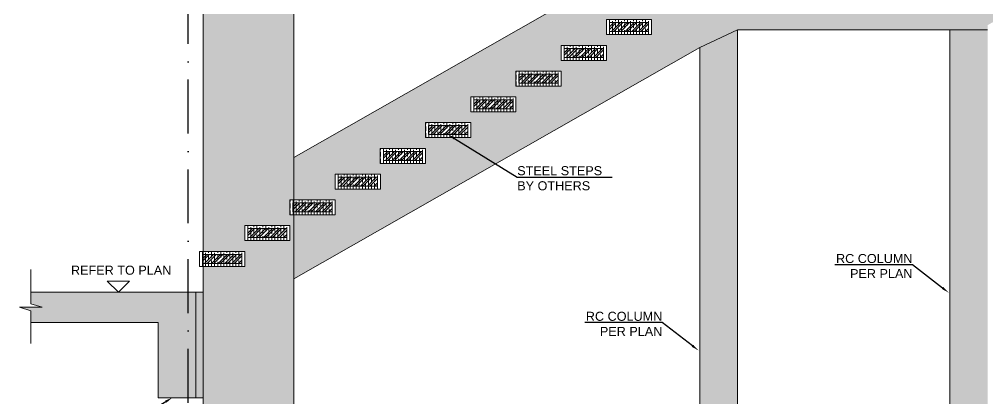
# Model space of a CAD drawing. Header units: millimetres. Extents: x -75675 to 439858, y -36597 to -1720.
# Drawn here: x 13429 to 19854, y -32084 to -29569 of the extents above; entities that cross this region are included whole.
import ezdxf
from ezdxf import colors
from ezdxf.entities.mleader import LeaderData, LeaderLine
from ezdxf.math import Vec2, Vec3

# ---------------------------------------------------------------- set-up
doc = ezdxf.new("R2010")
doc.units = ezdxf.units.MM
doc.header["$LTSCALE"] = 75
doc.linetypes.add('Dash Dot 3_16_', pattern=[7.9375, 4.7625, -1.5875, 0, -1.5875])
doc.layers.add('00_A_GRIDS.3D', color=7, linetype='Continuous')
doc.layers.add('05_DIMENSION_SETTING OUT EXTERIOR.DIM', color=7, linetype='Continuous')
for name, color, linetype, lineweight in [('A-ANNO-DIMS', 211, 'Continuous', 9), ('G-ANNO-SYMB', 111, 'Continuous', 9), ('S-HATCH', 8, 'Continuous', 9), ('S-Slab', 3, 'Continuous', 13)]:
    doc.layers.add(name, color=color, linetype=linetype, lineweight=lineweight)
doc.styles.add('GENERATED_STYLE_1', font='arial.ttf')

msp = doc.modelspace()

# ---------------------------------------------------------------- hatches: boundary and pattern name
at = {"layer": 'S-HATCH', "transparency": 33554687}
h = msp.add_hatch(color=9, dxfattribs=at)
h.dxf.hatch_style = 1
h.paths.add_polyline_path([(15249.3, -35298.7), (14649.3, -35298.7), (14649.3, -35981.5), (14935.5, -35981.5), (14959.5, -35905.8), (14959.5, -35981.5), (14959.5, -36057.2), (14983.6, -35981.5), (15249.3, -35981.5)])
h.paths.add_polyline_path([(15249.3, -30865.8), (15224, -30865.8), (15224, -30766.2), (15249.3, -30766.2), (15249.3, -26987.5), (14983.6, -26987.5), (14959.5, -27063.2), (14959.5, -26987.5), (14959.5, -26911.8), (14935.5, -26987.5), (14649.3, -26987.5), (14649.3, -31107.9), (14924.3, -31107.9), (14924.3, -31207.5), (14649.3, -31207.5), (14649.3, -35016.7), (15249.3, -35016.2), (15249.3, -34853.2), (15249.3, -34853.7)])
h.paths.add_polyline_path([(14924, -31036.6), (14924, -30937), (15224.3, -30937), (15224.3, -31036.6)], flags=16)
h.paths.add_polyline_path([(14944, -31016.6), (14944, -30957), (15204.3, -30957), (15204.3, -31016.6)], flags=0)
h.paths.add_polyline_path([(23148.9, -27449.1), (22874, -27449.1), (22874, -27349.5), (23148.9, -27349.5), (23148.9, -26987.5), (22883.2, -26987.5), (22859.1, -27063.2), (22859.1, -26987.5), (22859.1, -26911.8), (22835.1, -26987.5), (22548.9, -26987.5), (22548.9, -27691.2), (22574.3, -27691.2), (22574.3, -27790.8), (22548.9, -27790.8), (22548.9, -31765.2), (22574.6, -31765.2), (22574.6, -31864.8), (22548.9, -31864.8), (22548.9, -35178.7), (23148.9, -35178.7), (23148.9, -31539.8), (22874.3, -31539.8), (22874.3, -31440.2), (23148.9, -31440.2)])
h.paths.add_polyline_path([(22874.6, -31602.7), (22874.6, -31702.3), (22574.3, -31702.3), (22574.3, -31602.7)], flags=16)
h.paths.add_polyline_path([(22854.6, -31622.7), (22854.6, -31682.3), (22594.3, -31682.3), (22594.3, -31622.7)], flags=0)
h.paths.add_polyline_path([(22574, -27620), (22574, -27520.4), (22874.3, -27520.4), (22874.3, -27620)], flags=16)
h.paths.add_polyline_path([(22594, -27600), (22594, -27540.4), (22854.3, -27540.4), (22854.3, -27600)], flags=0)
h.paths.add_polyline_path([(23148.9, -35298.7), (22548.9, -35298.7), (22548.9, -35981.5), (22835.1, -35981.5), (22859.1, -35905.8), (22859.1, -35981.5), (22859.1, -36057.2), (22883.2, -35981.5), (23148.9, -35981.5)])
h = msp.add_hatch(color=256, dxfattribs=at)
h.dxf.hatch_style = 1
h.paths.add_polyline_path([(19604.3, -29638.5), (19854.3, -29638.5), (19854.3, -29607.2), (22548.9, -28072.7), (22548.9, -27790.8), (22274, -27790.8), (22274, -27691.2), (22548.9, -27691.2), (22548.9, -27267.2), (19850.9, -28803.5), (19604.3, -28938.5), (18194, -28938.5), (17963.9, -28938.5), (15249.3, -30484.3), (15249.3, -30766.2), (15524.3, -30766.2), (15524.3, -30865.8), (15249.3, -30865.8), (15249.3, -31289.8), (17944, -29755.4), (18194, -29638.5)])
h.paths.add_polyline_path([(17924, -29348.3), (17924, -29228.7), (19874.1, -29228.7), (19874.1, -29348.3)], flags=16)
h.paths.add_polyline_path([(17944, -29328.3), (17944, -29248.7), (19854.1, -29248.7), (19854.1, -29328.3)], flags=0)
h.paths.add_polyline_path([(17924.3, -29499.1), (17624, -29499.1), (17624, -29399.5), (17924.3, -29399.5)], flags=16)
h.paths.add_polyline_path([(17904.3, -29479.1), (17644, -29479.1), (17644, -29419.5), (17904.3, -29419.5)], flags=0)
h.paths.add_polyline_path([(17624.3, -29670), (17324, -29670), (17324, -29570.4), (17624.3, -29570.4)], flags=16)
h.paths.add_polyline_path([(17604.3, -29590.4), (17604.3, -29650), (17344, -29650), (17344, -29590.4)], flags=0)
h.paths.add_polyline_path([(17324.3, -29741.2), (17324.3, -29840.8), (17024, -29840.8), (17024, -29741.2)], flags=16)
h.paths.add_polyline_path([(17304.3, -29761.2), (17304.3, -29820.8), (17044, -29820.8), (17044, -29761.2)], flags=0)
h.paths.add_polyline_path([(19874, -29157.5), (19874, -29057.9), (20174.3, -29057.9), (20174.3, -29157.5)], flags=16)
h.paths.add_polyline_path([(19894, -29137.5), (19894, -29077.9), (20154.3, -29077.9), (20154.3, -29137.5)], flags=0)
h.paths.add_polyline_path([(17024.3, -29912), (17024.3, -30011.6), (16724, -30011.6), (16724, -29912)], flags=16)
h.paths.add_polyline_path([(17004.3, -29932), (17004.3, -29991.6), (16744, -29991.6), (16744, -29932)], flags=0)
h.paths.add_polyline_path([(20174, -28986.6), (20174, -28887), (20474.3, -28887), (20474.3, -28986.6)], flags=16)
h.paths.add_polyline_path([(20194, -28966.6), (20194, -28907), (20454.3, -28907), (20454.3, -28966.6)], flags=0)
h.paths.add_polyline_path([(16724.3, -30082.9), (16724.3, -30182.5), (16424, -30182.5), (16424, -30082.9)], flags=16)
h.paths.add_polyline_path([(16704.3, -30102.9), (16704.3, -30162.5), (16444, -30162.5), (16444, -30102.9)], flags=0)
h.paths.add_polyline_path([(20474, -28815.8), (20474, -28716.2), (20774.3, -28716.2), (20774.3, -28815.8)], flags=16)
h.paths.add_polyline_path([(20494, -28795.8), (20494, -28736.2), (20754.3, -28736.2), (20754.3, -28795.8)], flags=0)
h.paths.add_polyline_path([(16424.6, -30253.7), (16424.6, -30353.3), (16124.3, -30353.3), (16124.3, -30253.7)], flags=16)
h.paths.add_polyline_path([(16404.6, -30273.7), (16404.6, -30333.3), (16144.3, -30333.3), (16144.3, -30273.7)], flags=0)
h.paths.add_polyline_path([(20774, -28645), (20774, -28545.4), (21074.3, -28545.4), (21074.3, -28645)], flags=16)
h.paths.add_polyline_path([(20794, -28625), (20794, -28565.4), (21054.3, -28565.4), (21054.3, -28625)], flags=0)
h.paths.add_polyline_path([(16124.3, -30424.5), (16124.3, -30524.1), (15824, -30524.1), (15824, -30424.5)], flags=16)
h.paths.add_polyline_path([(16104.3, -30444.5), (16104.3, -30504.1), (15844, -30504.1), (15844, -30444.5)], flags=0)
h.paths.add_polyline_path([(21074, -28474.1), (21074, -28374.5), (21374.3, -28374.5), (21374.3, -28474.1)], flags=16)
h.paths.add_polyline_path([(21094, -28454.1), (21094, -28394.5), (21354.3, -28394.5), (21354.3, -28454.1)], flags=0)
h.paths.add_polyline_path([(15824.3, -30595.4), (15824.3, -30695), (15524, -30695), (15524, -30595.4)], flags=16)
h.paths.add_polyline_path([(15804.3, -30615.4), (15804.3, -30675), (15544, -30675), (15544, -30615.4)], flags=0)
h.paths.add_polyline_path([(21374, -28303.3), (21374, -28203.7), (21674.3, -28203.7), (21674.3, -28303.3)], flags=16)
h.paths.add_polyline_path([(21394, -28283.3), (21394, -28223.7), (21654.3, -28223.7), (21654.3, -28283.3)], flags=0)
h.paths.add_polyline_path([(21674, -28132.5), (21674, -28032.9), (21974.3, -28032.9), (21974.3, -28132.5)], flags=16)
h.paths.add_polyline_path([(21694, -28112.5), (21694, -28052.9), (21954.3, -28052.9), (21954.3, -28112.5)], flags=0)
h.paths.add_polyline_path([(21974, -27961.6), (21974, -27862), (22274.3, -27862), (22274.3, -27961.6)], flags=16)
h.paths.add_polyline_path([(21994, -27941.6), (21994, -27882), (22254.3, -27882), (22254.3, -27941.6)], flags=0)
at = {"layer": 'S-HATCH'}
h = msp.add_hatch(dxfattribs=at)
h.set_pattern_fill('GOST_WOOD', color=9, scale=10)
h.set_pattern_definition([(90, (-414335.45, 5119.833), (60, -4e-15), [100, -20]), (90, (-414315.45, 5099.833), (60, -4e-15), [60, -15, 30, -15]), (90, (-414295.45, 5069.833), (60, -4e-15), [100, -20])])
h.paths.add_polyline_path([(17324, -29670), (17624.3, -29670), (17624.3, -29570.4), (17324, -29570.4)])
at = {"layer": 'S-HATCH', "transparency": 33554687}
h = msp.add_hatch(dxfattribs=at)
h.set_pattern_fill('STEEL', color=9, scale=10)
h.set_pattern_definition([(45, (-414335.448, 5119.833), (-22.4506403, 22.4506403), []), (45, (-414335.448, 5135.708), (-22.4506403, 22.4506403), [])])
h.paths.add_polyline_path([(17604.3, -29590.4), (17344, -29590.4), (17344, -29650), (17604.3, -29650)])
h = msp.add_hatch(color=9, dxfattribs=at)
h.dxf.hatch_style = 1
h.paths.add_polyline_path([(18194, -35298.7), (17944, -35298.7), (17944, -35981.5), (18044.6, -35981.5), (18068.7, -35905.8), (18068.7, -35981.5), (18068.7, -36057.2), (18092.7, -35981.5), (18194, -35981.5)])
h.paths.add_polyline_path([(19604.3, -35981.5), (19704.9, -35981.5), (19728.9, -35905.8), (19728.9, -35981.5), (19728.9, -36057.2), (19753, -35981.5), (19854.3, -35981.5), (19854.3, -35298.7), (19604.3, -35298.7)])
h.paths.add_polyline_path([(19604.3, -35178.7), (19854.3, -35178.7), (19854.3, -33184.8), (19604.3, -33184.8)])
h.paths.add_polyline_path([(17944, -34853.7), (18194, -34853.7), (18194, -33814.8), (17944, -33814.8)])
h.paths.add_polyline_path([(18194, -29638.5), (17944, -29755.4), (17944, -33715.2), (18194, -33715.2)])
h.paths.add_polyline_path([(19854.3, -29638.5), (19604.3, -29638.5), (19604.3, -33065.2), (19854.3, -33065.2)])
at = {"layer": 'S-HATCH'}
h = msp.add_hatch(dxfattribs=at)
h.set_pattern_fill('GOST_WOOD', color=9, scale=10)
h.set_pattern_definition([(90, (-414635.45, 4949), (60, -4e-15), [100, -20]), (90, (-414615.45, 4929), (60, -4e-15), [60, -15, 30, -15]), (90, (-414595.45, 4899), (60, -4e-15), [100, -20])])
h.paths.add_polyline_path([(17024, -29840.8), (17324.3, -29840.8), (17324.3, -29741.2), (17024, -29741.2)])
at = {"layer": 'S-HATCH', "transparency": 33554687}
h = msp.add_hatch(dxfattribs=at)
h.set_pattern_fill('STEEL', color=9, scale=10)
h.set_pattern_definition([(45, (-414635.448, 4949), (-22.4506403, 22.4506403), []), (45, (-414635.448, 4964.875), (-22.4506403, 22.4506403), [])])
h.paths.add_polyline_path([(17304.3, -29761.2), (17044, -29761.2), (17044, -29820.8), (17304.3, -29820.8)])
at = {"layer": 'S-HATCH'}
h = msp.add_hatch(dxfattribs=at)
h.set_pattern_fill('GOST_WOOD', color=9, scale=10)
h.set_pattern_definition([(90, (-414935.45, 4778.167), (60, -4e-15), [100, -20]), (90, (-414915.45, 4758.167), (60, -4e-15), [60, -15, 30, -15]), (90, (-414895.45, 4728.167), (60, -4e-15), [100, -20])])
h.paths.add_polyline_path([(16724, -30011.6), (17024.3, -30011.6), (17024.3, -29912), (16724, -29912)])
at = {"layer": 'S-HATCH', "transparency": 33554687}
h = msp.add_hatch(dxfattribs=at)
h.set_pattern_fill('STEEL', color=9, scale=10)
h.set_pattern_definition([(45, (-414935.448, 4778.167), (-22.4506403, 22.4506403), []), (45, (-414935.448, 4794.042), (-22.4506403, 22.4506403), [])])
h.paths.add_polyline_path([(17004.3, -29932), (16744, -29932), (16744, -29991.6), (17004.3, -29991.6)])
at = {"layer": 'S-HATCH'}
h = msp.add_hatch(dxfattribs=at)
h.set_pattern_fill('GOST_WOOD', color=9, scale=10)
h.set_pattern_definition([(90, (-415235.45, 4607.333), (60, -4e-15), [100, -20]), (90, (-415215.45, 4587.333), (60, -4e-15), [60, -15, 30, -15]), (90, (-415195.45, 4557.333), (60, -4e-15), [100, -20])])
h.paths.add_polyline_path([(16424, -30182.5), (16724.3, -30182.5), (16724.3, -30082.9), (16424, -30082.9)])
at = {"layer": 'S-HATCH', "transparency": 33554687}
h = msp.add_hatch(dxfattribs=at)
h.set_pattern_fill('STEEL', color=9, scale=10)
h.set_pattern_definition([(45, (-415235.448, 4607.333), (-22.4506403, 22.4506403), []), (45, (-415235.448, 4623.208), (-22.4506403, 22.4506403), [])])
h.paths.add_polyline_path([(16704.3, -30102.9), (16444, -30102.9), (16444, -30162.5), (16704.3, -30162.5)])
at = {"layer": 'S-HATCH'}
h = msp.add_hatch(dxfattribs=at)
h.set_pattern_fill('GOST_WOOD', color=9, scale=10)
h.set_pattern_definition([(90, (-415535.116, 4436.5), (60, -4e-15), [100, -20]), (90, (-415515.116, 4416.5), (60, -4e-15), [60, -15, 30, -15]), (90, (-415495.116, 4386.5), (60, -4e-15), [100, -20])])
h.paths.add_polyline_path([(16124.3, -30353.3), (16424.6, -30353.3), (16424.6, -30253.7), (16124.3, -30253.7)])
at = {"layer": 'S-HATCH', "transparency": 33554687}
h = msp.add_hatch(dxfattribs=at)
h.set_pattern_fill('STEEL', color=9, scale=10)
h.set_pattern_definition([(45, (-415535.116, 4436.5), (-22.4506403, 22.4506403), []), (45, (-415535.116, 4452.375), (-22.4506403, 22.4506403), [])])
h.paths.add_polyline_path([(16404.6, -30273.7), (16144.3, -30273.7), (16144.3, -30333.3), (16404.6, -30333.3)])
at = {"layer": 'S-HATCH'}
h = msp.add_hatch(dxfattribs=at)
h.set_pattern_fill('GOST_WOOD', color=9, scale=10)
h.set_pattern_definition([(90, (-415835.45, 4265.667), (60, -4e-15), [100, -20]), (90, (-415815.45, 4245.667), (60, -4e-15), [60, -15, 30, -15]), (90, (-415795.45, 4215.667), (60, -4e-15), [100, -20])])
h.paths.add_polyline_path([(15824, -30524.1), (16124.3, -30524.1), (16124.3, -30424.5), (15824, -30424.5)])
at = {"layer": 'S-HATCH', "transparency": 33554687}
h = msp.add_hatch(dxfattribs=at)
h.set_pattern_fill('STEEL', color=9, scale=10)
h.set_pattern_definition([(45, (-415835.448, 4265.667), (-22.4506403, 22.4506403), []), (45, (-415835.448, 4281.542), (-22.4506403, 22.4506403), [])])
h.paths.add_polyline_path([(16104.3, -30444.5), (15844, -30444.5), (15844, -30504.1), (16104.3, -30504.1)])
at = {"layer": 'S-HATCH'}
h = msp.add_hatch(dxfattribs=at)
h.set_pattern_fill('GOST_WOOD', color=9, scale=10)
h.set_pattern_definition([(90, (-416135.45, 4094.833), (60, -4e-15), [100, -20]), (90, (-416115.45, 4074.833), (60, -4e-15), [60, -15, 30, -15]), (90, (-416095.45, 4044.833), (60, -4e-15), [100, -20])])
h.paths.add_polyline_path([(15524, -30695), (15824.3, -30695), (15824.3, -30595.4), (15524, -30595.4)])
at = {"layer": 'S-HATCH', "transparency": 33554687}
h = msp.add_hatch(dxfattribs=at)
h.set_pattern_fill('STEEL', color=9, scale=10)
h.set_pattern_definition([(45, (-416135.448, 4094.833), (-22.4506403, 22.4506403), []), (45, (-416135.448, 4110.708), (-22.4506403, 22.4506403), [])])
h.paths.add_polyline_path([(15804.3, -30615.4), (15544, -30615.4), (15544, -30675), (15804.3, -30675)])
at = {"layer": 'S-HATCH'}
h = msp.add_hatch(dxfattribs=at)
h.set_pattern_fill('GOST_WOOD', color=9, scale=10)
h.set_pattern_definition([(90, (-416435.45, 3924), (60, -4e-15), [100, -20]), (90, (-416415.45, 3904), (60, -4e-15), [60, -15, 30, -15]), (90, (-416395.45, 3874), (60, -4e-15), [100, -20])])
h.paths.add_polyline_path([(15224, -30865.8), (15524.3, -30865.8), (15524.3, -30766.2), (15224, -30766.2)])
at = {"layer": 'S-HATCH', "transparency": 33554687}
h = msp.add_hatch(dxfattribs=at)
h.set_pattern_fill('STEEL', color=9, scale=10)
h.set_pattern_definition([(45, (-416435.448, 3924), (-22.4506403, 22.4506403), []), (45, (-416435.448, 3939.875), (-22.4506403, 22.4506403), [])])
h.paths.add_polyline_path([(15504.3, -30786.2), (15244, -30786.2), (15244, -30845.8), (15504.3, -30845.8)])
at = {"layer": 'S-HATCH'}
h = msp.add_hatch(dxfattribs=at)
h.set_pattern_fill('GOST_WOOD', color=9, scale=10)
h.set_pattern_definition([(90, (-416735.45, 3753.167), (60, -4e-15), [100, -20]), (90, (-416715.45, 3733.167), (60, -4e-15), [60, -15, 30, -15]), (90, (-416695.45, 3703.167), (60, -4e-15), [100, -20])])
h.paths.add_polyline_path([(14924, -31036.6), (15224.3, -31036.6), (15224.3, -30937), (14924, -30937)])
at = {"layer": 'S-HATCH', "transparency": 33554687}
h = msp.add_hatch(dxfattribs=at)
h.set_pattern_fill('STEEL', color=9, scale=10)
h.set_pattern_definition([(45, (-416735.448, 3753.167), (-22.4506403, 22.4506403), []), (45, (-416735.448, 3769.042), (-22.4506403, 22.4506403), [])])
h.paths.add_polyline_path([(15204.3, -30957), (14944, -30957), (14944, -31016.6), (15204.3, -31016.6)])
at = {"layer": 'S-HATCH'}
h = msp.add_hatch(dxfattribs=at)
h.set_pattern_fill('GOST_WOOD', color=9, scale=10)
h.set_pattern_definition([(90, (-417035.45, 3582.333), (60, -4e-15), [100, -20]), (90, (-417015.45, 3562.333), (60, -4e-15), [60, -15, 30, -15]), (90, (-416995.45, 3532.333), (60, -4e-15), [100, -20])])
h.paths.add_polyline_path([(14624, -31207.5), (14924.3, -31207.5), (14924.3, -31107.9), (14624, -31107.9)])
at = {"layer": 'S-HATCH', "transparency": 33554687}
h = msp.add_hatch(dxfattribs=at)
h.set_pattern_fill('STEEL', color=9, scale=10)
h.set_pattern_definition([(45, (-417035.448, 3582.333), (-22.4506403, 22.4506403), []), (45, (-417035.448, 3598.208), (-22.4506403, 22.4506403), [])])
h.paths.add_polyline_path([(14904.3, -31127.9), (14644, -31127.9), (14644, -31187.5), (14904.3, -31187.5)])
h = msp.add_hatch(color=256, dxfattribs=at)
h.dxf.hatch_style = 1
h.paths.add_polyline_path([(14549.3, -31378.7), (14349.9, -31378.7), (13504.3, -31378.7), (13504.3, -31454.7), (13580, -31478.7), (13504.3, -31478.7), (13428.6, -31478.7), (13504.3, -31502.8), (13504.3, -31578.7), (14349.9, -31578.7), (14349.9, -32078.7), (14549.3, -32078.7)])
h = msp.add_hatch(color=256, dxfattribs=at)
h.dxf.hatch_style = 1
h.paths.add_polyline_path([(14599.9, -31378.7), (14549.3, -31378.7), (14549.3, -32078.7), (14599.9, -32078.7)])
h = msp.add_hatch(color=9, dxfattribs=at)
h.dxf.hatch_style = 1
h.paths.add_polyline_path([(14649.3, -31378.7), (14599.9, -31378.7), (14599.9, -32078.7), (14649.3, -32078.7)])

# ---------------------------------------------------------------- linework, layer by layer
at = {"layer": '00_A_GRIDS.3D', "color": 1, "linetype": 'Dash Dot 3_16_'}
msp.add_line((14549.3, -36279.8), (14549.3, -26653.2), dxfattribs=at)
at = {"layer": 'G-ANNO-SYMB'}
msp.add_lwpolyline([(14086.1, -31378.7), (14160.3, -31304.5), (14011.9, -31304.5)], close=True, dxfattribs=at)
at = {"layer": 'S-Slab'}
for p, q in [((14649.3, -35016.7), (14649.3, -26987.5)), ((15249.3, -34853.7), (15249.3, -26987.5)), ((15249.3, -30484.3), (17963.9, -28938.5)), ((18194, -29638.5), (17944, -29755.4)), ((18194, -33715.2), (18194, -29638.5)), ((18194, -29638.5), (19604.3, -29638.5)), ((19604.3, -33065.2), (19604.3, -29638.5)), ((19604.3, -29638.5), (19854.3, -29638.5)), ((15249.3, -31289.8), (17944, -29755.4)), ((17944, -33715.2), (17944, -29755.4)), ((14599.9, -31378.7), (14649.9, -31378.7)), ((14599.9, -32078.7), (14649.9, -32078.7))]:
    msp.add_line(p, q, dxfattribs=at)
for points in [[(17324, -29670), (17624.3, -29670), (17624.3, -29570.4), (17324, -29570.4)], [(17344, -29650), (17604.3, -29650), (17604.3, -29590.4), (17344, -29590.4)], [(17024, -29840.8), (17324.3, -29840.8), (17324.3, -29741.2), (17024, -29741.2)], [(17044, -29820.8), (17304.3, -29820.8), (17304.3, -29761.2), (17044, -29761.2)], [(16724, -30011.6), (17024.3, -30011.6), (17024.3, -29912), (16724, -29912)], [(16744, -29991.6), (17004.3, -29991.6), (17004.3, -29932), (16744, -29932)], [(16424, -30182.5), (16724.3, -30182.5), (16724.3, -30082.9), (16424, -30082.9)], [(16444, -30162.5), (16704.3, -30162.5), (16704.3, -30102.9), (16444, -30102.9)], [(16124.3, -30353.3), (16424.6, -30353.3), (16424.6, -30253.7), (16124.3, -30253.7)], [(16144.3, -30333.3), (16404.6, -30333.3), (16404.6, -30273.7), (16144.3, -30273.7)], [(15824, -30524.1), (16124.3, -30524.1), (16124.3, -30424.5), (15824, -30424.5)], [(15844, -30504.1), (16104.3, -30504.1), (16104.3, -30444.5), (15844, -30444.5)], [(15524, -30695), (15824.3, -30695), (15824.3, -30595.4), (15524, -30595.4)], [(15544, -30675), (15804.3, -30675), (15804.3, -30615.4), (15544, -30615.4)], [(15224, -30865.8), (15524.3, -30865.8), (15524.3, -30766.2), (15224, -30766.2)], [(15244, -30845.8), (15504.3, -30845.8), (15504.3, -30786.2), (15244, -30786.2)], [(14924, -31036.6), (15224.3, -31036.6), (15224.3, -30937), (14924, -30937)], [(14944, -31016.6), (15204.3, -31016.6), (15204.3, -30957), (14944, -30957)], [(14624, -31207.5), (14924.3, -31207.5), (14924.3, -31107.9), (14624, -31107.9)], [(14644, -31187.5), (14904.3, -31187.5), (14904.3, -31127.9), (14644, -31127.9)]]:
    msp.add_lwpolyline(points, close=True, dxfattribs=at)
for points in [[(13428.6, -31478.7), (13504.3, -31478.7), (13580, -31478.7), (13504.3, -31454.7), (13504.3, -31227.7)], [(14349.9, -31578.7), (14349.9, -32078.7), (14599.9, -32078.7), (14599.9, -31378.7), (14349.9, -31378.7), (14349.9, -31378.7), (13504.3, -31378.7), (13504.3, -31454.7)], [(13504.3, -31719.7), (13504.3, -31502.8), (13428.6, -31478.7)], [(13504.3, -31502.8), (13504.3, -31578.7), (14349.9, -31578.7)]]:
    msp.add_lwpolyline(points, dxfattribs=at)

# ---------------------------------------------------------------- texts
at = {"layer": '05_DIMENSION_SETTING OUT EXTERIOR.DIM', "color": 2, "lineweight": 25, "insert": (13771.1, -31263.4), "char_height": 60, "attachment_point": 7, "style": 'GENERATED_STYLE_1'}
msp.add_mtext('\\A1;REFER TO PLAN', dxfattribs=at)

# ---------------------------------------------------------------- leaders
at = {"layer": 'A-ANNO-DIMS'}
ml = msp.add_multileader_mtext('Standard', dxfattribs=at)
ml.set_content('STEEL STEPS BY OTHERS', color=256, style='GENERATED_STYLE_1')
ml.set_leader_properties()
ml.build(insert=Vec2(0, 0))
ml.multileader.update_dxf_attribs({"text_left_attachment_type": 6, "text_right_attachment_type": 6, "dogleg_length": 0.36, "arrow_head_size": 50})
ctx = ml.context
ctx.base_point, ctx.char_height, ctx.arrow_head_size, ctx.landing_gap_size, ctx.plane_origin = Vec3(16732.3, -30614.5), 60, 50, 0.09, Vec3(16535.4, -30880.6)
ctx.left_attachment, ctx.right_attachment = 6, 6
notes = []
notes.append((ctx, [(0, (1, 1, 0), (16732.3, -30614.5), (1, 0), 1.396927018504357e-11, [(0, [(16274.5, -30333.3)], 0, [])])]))
ctx.mtext.insert, ctx.mtext.width, ctx.mtext.flow_direction = Vec3(16732.4, -30542.5), 623.646, 5
ml = msp.add_multileader_mtext('Standard', dxfattribs=at)
ml.set_content('RC COLUMN PER PLAN', color=256, style='GENERATED_STYLE_1')
ml.set_leader_properties()
ml.build(insert=Vec2(0, 0))
ml.multileader.update_dxf_attribs({"text_right_attachment_type": 6, "dogleg_length": 0.36, "arrow_head_size": 50})
ctx = ml.context
ctx.base_point, ctx.char_height, ctx.arrow_head_size, ctx.landing_gap_size, ctx.plane_origin = Vec3(18861.3, -31155), 60, 50, 0.09, Vec3(18664.5, -31421.1)
ctx.right_attachment, ctx.text_align_type = 6, 2
notes.append((ctx, [(1, (1, 1, 0), (19355.6, -31197), (-1, 0), 1.396927018504357e-11, [(0, [(19595.3, -31381.2)], 0, [])])]))
ctx.mtext.insert, ctx.mtext.width, ctx.mtext.alignment, ctx.mtext.flow_direction = Vec3(19355.6, -31125), 509.244, 3, 5
ml = msp.add_multileader_mtext('Standard', dxfattribs=at)
ml.set_content('RC COLUMN PER PLAN', color=256, style='GENERATED_STYLE_1')
ml.set_leader_properties()
ml.build(insert=Vec2(0, 0))
ml.multileader.update_dxf_attribs({"text_right_attachment_type": 6, "dogleg_length": 0.36, "arrow_head_size": 50})
ctx = ml.context
ctx.base_point, ctx.char_height, ctx.arrow_head_size, ctx.landing_gap_size, ctx.plane_origin = Vec3(17201.1, -31538.4), 60, 50, 0.09, Vec3(17004.2, -31804.5)
ctx.right_attachment, ctx.text_align_type = 6, 2
notes.append((ctx, [(1, (1, 1, 0), (17695.4, -31580.4), (-1, 0), 1.396927018504357e-11, [(0, [(17935, -31764.6)], 0, [])])]))
ctx.mtext.insert, ctx.mtext.width, ctx.mtext.alignment, ctx.mtext.flow_direction = Vec3(17695.3, -31508.4), 509.244, 3, 5
ml = msp.add_multileader_mtext('Standard', dxfattribs=at)
ml.set_content('RC BEAM PER PLAN', color=256, style='GENERATED_STYLE_1')
ml.set_leader_properties()
ml.build(insert=Vec2(0, 0))
ml.multileader.update_dxf_attribs({"text_right_attachment_type": 6, "dogleg_length": 0.36, "arrow_head_size": 50})
ctx = ml.context
ctx.base_point, ctx.char_height, ctx.arrow_head_size, ctx.landing_gap_size, ctx.plane_origin = Vec3(13801.6, -32182.9), 60, 50, 0.09, Vec3(13511.8, -32448.9)
ctx.right_attachment, ctx.text_align_type = 6, 2
notes.append((ctx, [(1, (1, 1, 0), (14203, -32224.8), (-1, 0), 1.396927018504357e-11, [(0, [(14442.6, -32078.7)], 0, [])])]))
ctx.mtext.insert, ctx.mtext.width, ctx.mtext.alignment, ctx.mtext.flow_direction = Vec3(14202.9, -32152.8), 509.244, 3, 5
for ctx, leaders in notes:
    for number, flags, end, landing, length, lines in leaders:
        leader = LeaderData()
        leader.index, (leader.has_last_leader_line, leader.has_dogleg_vector, leader.attachment_direction) = number, flags
        leader.last_leader_point, leader.dogleg_vector, leader.dogleg_length = Vec3(end), Vec3(landing), length
        for number, points, colour, breaks in lines:
            line = LeaderLine()
            line.index, line.vertices, line.color, line.breaks = number, Vec3.list(points), colors.encode_raw_color(colour), breaks
            leader.lines.append(line)
        ctx.leaders.append(leader)

doc.saveas('drawing.dxf')
